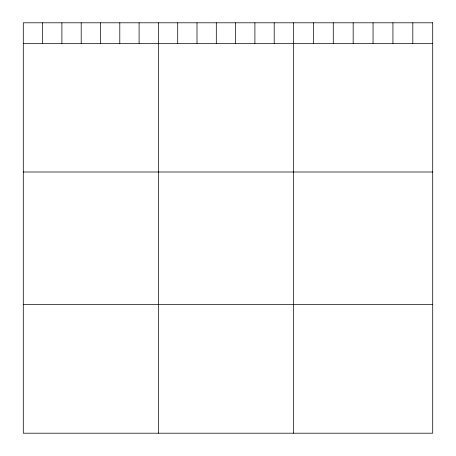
<?xml version="1.0" encoding="UTF-8"?>
<svg xmlns="http://www.w3.org/2000/svg" width="456" height="456" viewBox="0 0 456 456"><rect width="100%" height="100%" fill="white"/><g stroke="black" fill="none" stroke-linecap="round" stroke-linejoin="round"><path stroke-width="0.68" d="M23.29 43.354L432.71 43.354M23.29 172.003L432.71 172.003M23.29 304.551L432.71 304.551M412.822 22.8L412.822 43.354M392.935 22.8L392.935 43.354M373.048 22.8L373.048 43.354M353.166 22.8L353.166 43.354M333.279 22.8L333.279 43.354M313.392 22.8L313.392 43.354M293.504 22.8L293.504 433.2M274.204 22.8L274.204 43.354M254.904 22.8L254.904 43.354M235.604 22.8L235.604 43.354M216.304 22.8L216.304 43.354M197.003 22.8L197.003 43.354M177.703 22.8L177.703 43.354M158.397 22.8L158.397 433.2M139.097 22.8L139.097 43.354M119.797 22.8L119.797 43.354M100.497 22.8L100.497 43.354M81.196 22.8L81.196 43.354M61.896 22.8L61.896 43.354M42.596 22.8L42.596 43.354M432.71 22.8L23.29 22.8L23.29 433.2L432.71 433.2L432.71 22.8"/></g></svg>
